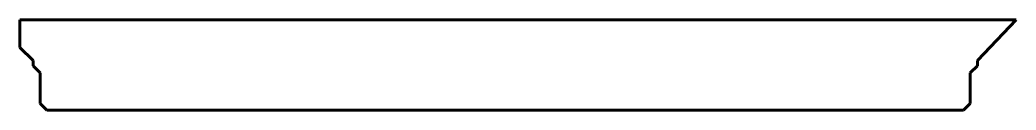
# Model space of a CAD drawing. Header units: millimetres. Extents: x -997 to 1108, y -62 to 128.
import ezdxf

# ---------------------------------------------------------------- set-up
doc = ezdxf.new("R2010")
doc.units = ezdxf.units.MM
for name, pattern in [('K5LT32771', [0]), ('K5LT32772', [0]), ('K5LT32773', [0])]:
    doc.linetypes.add(name, pattern=pattern)
doc.layers.add('Системный слой', color=7, linetype='Continuous')

msp = doc.modelspace()

# ---------------------------------------------------------------- linework, layer by layer
at = {"layer": 'Системный слой', "color": 3, "linetype": 'K5LT32773', "lineweight": 60, "true_color": 0x00ff00}
for p, q in [((-996.9, 128.3), (1107.9, 128.3)), ((997.1, -61.7), (-939.9, -61.7))]:
    msp.add_line(p, q, dxfattribs=at)
at = {"layer": 'Системный слой', "color": 250, "linetype": 'K5LT32771', "lineweight": 60, "true_color": 0x333333}
for p, q in [((-996.8, 70.4), (-996.9, 128.3)), ((-968.9, 42.6), (-996.8, 70.4)), ((-968.9, 31.6), (-968.9, 42.6)), ((-953.9, 16.6), (-968.9, 31.6)), ((-953.9, -47.7), (-953.9, 16.6)), ((-939.9, -61.7), (-953.9, -47.7))]:
    msp.add_line(p, q, dxfattribs=at)
at = {"layer": 'Системный слой', "color": 5, "linetype": 'K5LT32772', "lineweight": 60, "true_color": 0x0000ff}
for p, q in [((1107.9, 128.3), (1026.1, 42.6)), ((1026.1, 42.6), (1026.1, 31.6)), ((1026.1, 31.6), (1011.1, 16.6)), ((1011.1, 16.6), (1011.1, -47.7)), ((1011.1, -47.7), (997.1, -61.7))]:
    msp.add_line(p, q, dxfattribs=at)

doc.saveas('drawing.dxf')
